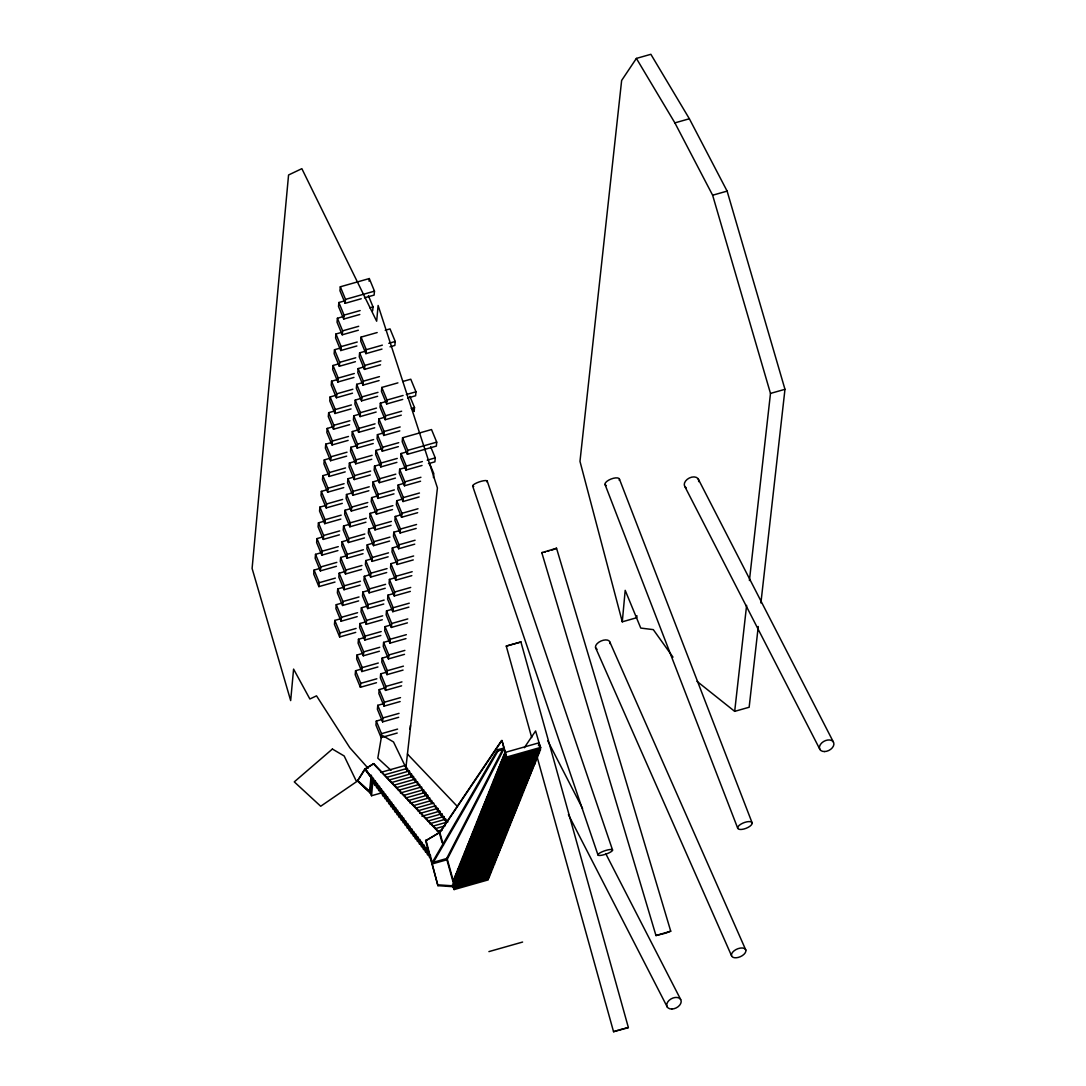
<?xml version="1.0" encoding="UTF-8"?>
<svg xmlns="http://www.w3.org/2000/svg" width="1086" height="1086" viewBox="0 0 1086 1086"><rect width="100%" height="100%" fill="white"/><g stroke="black" fill="none" stroke-linecap="round" stroke-linejoin="round"><path stroke-width="1.5" d="M320.506 568.263L314.071 570.082L313.705 574.019L318.89 586.616L334.99 582.055M321.958 552.516L315.524 554.349L315.157 558.285L320.356 570.883L336.443 566.308M323.424 536.783L316.99 538.602L316.623 542.538L321.809 555.136L337.909 550.575M324.877 521.036L318.442 522.868L318.076 526.805L323.275 539.403L339.361 534.841M324.728 505.764L319.908 507.121L319.542 511.072L324.728 523.669L340.828 519.094M327.796 489.569L321.361 491.388L320.994 495.325L326.194 507.922L342.28 503.361M329.262 473.822L322.827 475.654L322.461 479.591L327.646 492.189L343.733 487.614M330.714 458.088L324.28 459.907L323.913 463.844L329.112 476.442L345.199 471.881M332.18 442.341L325.746 444.174L325.379 448.111L330.565 460.708L346.651 456.147M333.633 426.608L327.198 428.427L326.832 432.377L332.031 444.961L348.117 440.4M335.099 410.861L328.664 412.694L328.298 416.63L333.483 429.228L349.57 424.667M336.551 395.128L330.117 396.96L329.75 400.897L334.95 413.495L351.036 408.92M338.017 379.394L331.569 381.213L331.216 385.15L336.402 397.748L352.488 393.186M339.47 363.647L333.035 365.48L332.669 369.416L337.855 382.014L353.955 377.439M340.923 347.914L334.488 349.733L334.121 353.683L339.321 366.267L355.407 361.706M340.773 332.628L335.954 333.999L335.588 337.936L340.773 350.534L356.873 345.972M343.841 316.433L337.407 318.266L337.04 322.203L342.239 334.8L358.326 330.225M345.307 300.7L338.873 302.519L338.506 306.456L343.692 319.053L359.792 314.492M364.462 297.835L374.113 295.093L374.48 291.157L369.294 278.559L340.325 286.785L339.959 290.722L345.158 303.32L361.244 298.745M318.89 586.616L319.257 582.68L314.071 570.082M320.356 570.883L320.723 566.946L315.524 554.349M321.809 555.136L322.175 551.199L316.99 538.602M323.275 539.403L323.642 535.466L318.442 522.868M324.728 523.669L325.094 519.719L319.908 507.121M326.194 507.922L326.56 503.985L321.361 491.388M327.646 492.189L328.013 488.252L322.827 475.654M329.112 476.442L329.479 472.505L324.28 459.907M330.565 460.708L330.931 456.772L325.746 444.174M332.031 444.961L332.384 441.025L327.198 428.427M333.483 429.228L333.85 425.291L328.664 412.694M334.95 413.495L335.303 409.544L330.117 396.96M336.402 397.748L336.769 393.811L331.569 381.213M337.855 382.014L338.221 378.077L333.035 365.48M339.321 366.267L339.687 362.33L334.488 349.733M340.773 350.534L341.14 346.597L335.954 333.999M342.239 334.8L342.606 330.85L337.407 318.266M343.692 319.053L344.058 315.116L338.873 302.519M345.158 303.32L345.524 299.383L340.325 286.785M341.248 618.586L334.814 620.418L334.447 624.355L339.646 636.953L355.733 632.378M342.714 602.852L336.266 604.671L335.913 608.608L341.099 621.206L357.185 616.644M344.167 587.105L337.732 588.938L337.366 592.875L342.552 605.472L358.651 600.897M344.018 571.82L339.185 573.191L338.818 577.141L344.018 589.725L360.104 585.164M347.086 555.625L340.651 557.457L340.285 561.394L345.47 573.992L361.57 569.431M348.538 539.891L342.104 541.724L341.737 545.661L346.936 558.258L363.023 553.684M350.004 524.158L343.57 525.977L343.203 529.914L348.389 542.511L364.489 537.95M351.457 508.411L345.022 510.244L344.656 514.18L349.855 526.778L365.941 522.203M352.923 492.677L346.488 494.497L346.122 498.447L351.307 511.031L367.407 506.47M352.774 477.392L347.941 478.763L347.574 482.7L352.774 495.297L368.86 490.736M355.841 461.197L349.407 463.03L349.04 466.966L354.226 479.564L370.312 474.989M357.294 445.464L350.859 447.283L350.493 451.219L355.692 463.817L371.779 459.256M358.76 429.717L352.326 431.549L351.959 435.486L357.145 448.084L373.231 443.509M360.213 413.983L353.778 415.802L353.412 419.739L358.611 432.337L374.697 427.775M361.679 398.236L355.244 400.069L354.878 404.006L360.063 416.603L376.15 412.042M361.529 382.964L356.697 384.335L356.33 388.272L361.529 400.87L377.616 396.295M364.597 366.769L358.149 368.588L357.796 372.525L362.982 385.123L379.068 380.562M366.05 351.022L359.615 352.855L359.249 356.792L364.434 369.389L380.534 364.815M377.168 332.547L361.068 337.108L360.701 341.045L365.901 353.642L381.987 349.081M369.05 281.193L369.294 278.559M339.646 636.953L339.999 633.002L334.814 620.418M341.099 621.206L341.466 617.269L336.266 604.671M342.552 605.472L342.918 601.535L337.732 588.938M344.018 589.725L344.384 585.788L339.185 573.191M345.47 573.992L345.837 570.055L340.651 557.457M346.936 558.258L347.303 554.308L342.104 541.724M348.389 542.511L348.755 538.575L343.57 525.977M349.855 526.778L350.221 522.841L345.022 510.244M351.307 511.031L351.674 507.094L346.488 494.497M352.774 495.297L353.14 491.361L347.941 478.763M354.226 479.564L354.593 475.614L349.407 463.03M355.692 463.817L356.059 459.88L350.859 447.283M357.145 448.084L357.511 444.147L352.326 431.549M358.611 432.337L358.964 428.4L353.778 415.802M360.063 416.603L360.43 412.666L355.244 400.069M361.529 400.87L361.882 396.919L356.697 384.335M362.982 385.123L363.348 381.186L358.149 368.588M364.434 369.389L364.801 365.453L359.615 352.855M365.901 353.642L366.267 349.706L361.068 337.108M372.661 310.84L373.027 306.904L368.412 295.704M360.389 669.37L355.556 670.741L355.19 674.678L360.389 687.275L376.475 682.714M363.457 653.175L357.022 655.007L356.656 658.944L361.842 671.542L377.928 666.967M364.91 637.441L358.475 639.26L358.108 643.197L363.308 655.795L379.394 651.233M366.376 621.694L359.928 623.527L359.575 627.464L364.76 640.061L380.847 635.5M367.828 605.961L361.394 607.793L361.027 611.73L366.226 624.328L382.313 619.753M369.294 590.227L362.846 592.046L362.493 595.983L367.679 608.581L383.765 604.02M369.131 574.942L364.312 576.313L363.946 580.25L369.131 592.847L385.231 588.273M372.199 558.747L365.765 560.566L365.398 564.503L370.597 577.1L386.684 572.539M373.665 543L367.231 544.833L366.864 548.769L372.05 561.367L388.15 556.806M375.118 527.267L368.683 529.086L368.317 533.036L373.516 545.634L389.602 541.059M376.584 511.533L370.15 513.352L369.783 517.289L374.969 529.887L391.069 525.325M378.037 495.786L371.602 497.619L371.236 501.556L376.435 514.153L392.521 509.578M379.503 480.053L373.068 481.872L372.702 485.809L377.887 498.406L393.987 493.845M380.955 464.306L374.521 466.138L374.154 470.075L379.353 482.673L395.44 478.098M382.421 448.572L375.987 450.391L375.62 454.342L380.806 466.926L396.892 462.365M383.874 432.825L377.439 434.658L377.073 438.595L382.272 451.192L398.358 446.631M385.34 417.092L378.905 418.925L378.539 422.861L383.725 435.459L399.811 430.884M386.792 401.358L380.358 403.177L379.991 407.114L385.191 419.712L401.277 415.151M397.91 382.869L381.81 387.444L381.457 391.381L386.643 403.978L402.73 399.404M360.389 687.275L360.756 683.338L355.556 670.741M361.842 671.542L362.208 667.605L357.022 655.007M363.308 655.795L363.661 651.858L358.475 639.26M364.76 640.061L365.127 636.125L359.928 623.527M366.226 624.328L366.579 620.377L361.394 607.793M367.679 608.581L368.045 604.644L362.846 592.046M369.131 592.847L369.498 588.911L364.312 576.313M370.597 577.1L370.964 573.164L365.765 560.566M372.05 561.367L372.417 557.43L367.231 544.833M373.516 545.634L373.883 541.683L368.683 529.086M374.969 529.887L375.335 525.95L370.15 513.352M376.435 514.153L376.801 510.216L371.602 497.619M377.887 498.406L378.254 494.469L373.068 481.872M379.353 482.673L379.72 478.736L374.521 466.138M380.806 466.926L381.172 462.989L375.987 450.391M382.272 451.192L382.639 447.256L377.439 434.658M383.725 435.459L384.091 431.509L378.905 418.925M385.191 419.712L385.544 415.775L380.358 403.177M386.643 403.978L387.01 400.042L381.81 387.444M385.204 330.266L390.037 328.895L395.223 341.493L394.856 345.429L390.037 346.801M370.027 792.685L371.643 778.377L365.263 768.997L372.226 778.214L370.611 792.522L357.47 780.63L370.299 792.889L357.43 781.024L364.679 769.159L373.774 763.621L439.735 832.84L501.922 740.503L506.741 757.01L454.518 886.746M381.132 719.706L376.299 721.077L375.932 725.014L381.132 737.611L397.218 733.036M384.2 703.511L377.765 705.33L377.399 709.267L382.584 721.864L398.684 717.303M385.652 687.764L379.218 689.596L378.851 693.533L384.05 706.131L400.137 701.556M387.118 672.03L380.684 673.849L380.317 677.8L385.503 690.384L401.589 685.823M388.571 656.283L382.136 658.116L381.77 662.053L386.969 674.65L403.055 670.089M390.037 640.55L383.602 642.383L383.236 646.319L388.421 658.917L404.508 654.342M391.489 624.817L385.055 626.636L384.688 630.572L389.888 643.17L405.974 638.609M392.956 609.07L386.507 610.902L386.154 614.839L391.34 627.436L407.426 622.862M394.408 593.336L387.974 595.155L387.607 599.105L392.793 611.689L408.893 607.128M395.874 577.589L389.426 579.422L389.073 583.358L394.259 595.956L410.345 591.395M397.327 561.856L390.892 563.688L390.526 567.625L395.711 580.223L411.811 575.648M398.779 546.122L392.345 547.941L391.978 551.878L397.177 564.476L413.264 559.914M400.245 530.375L393.811 532.208L393.444 536.145L398.63 548.742L414.73 544.167M401.698 514.642L395.263 516.461L394.897 520.411L400.096 532.995L416.182 528.434M403.164 498.895L396.729 500.727L396.363 504.664L401.548 517.262L417.648 512.701M404.616 483.161L398.182 484.994L397.815 488.931L403.015 501.528L419.101 496.954M406.083 467.428L399.648 469.247L399.281 473.184L404.467 485.781L420.567 481.22M405.933 452.143L401.101 453.514L400.734 457.45L405.933 470.048L422.02 465.473M402.567 437.767L402.2 441.703L407.386 454.301L436.355 446.088L436.721 442.151L431.522 429.554L402.567 437.767L407.752 450.364L407.386 454.301M382.883 792.522L371.521 795.739L373.204 778.051L375.064 782.572M381.132 737.611L381.498 733.674L376.299 721.077M382.584 721.864L382.951 717.927L377.765 705.33M384.05 706.131L384.417 702.194L379.218 689.596M385.503 690.384L385.869 686.447L380.684 673.849M386.969 674.65L387.335 670.714L382.136 658.116M388.421 658.917L388.788 654.967L383.602 642.383M389.888 643.17L390.241 639.233L385.055 626.636M391.34 627.436L391.707 623.5L386.507 610.902M392.793 611.689L393.159 607.753L387.974 595.155M394.259 595.956L394.625 592.019L389.426 579.422M395.711 580.223L396.078 576.272L390.892 563.688M397.177 564.476L397.544 560.539L392.345 547.941M398.63 548.742L398.996 544.805L393.811 532.208M400.096 532.995L400.462 529.058L395.263 516.461M401.548 517.262L401.915 513.325L396.729 500.727M403.015 501.528L403.381 497.578L398.182 484.994M404.467 485.781L404.834 481.845L399.648 469.247M405.933 470.048L406.3 466.111L401.101 453.514M409.897 396.363L414.513 407.562L414.146 411.499L412.992 408.703M402.73 381.512L410.779 379.218L415.965 391.815L415.612 395.752L407.562 398.046M410.087 729.385L410.454 725.448M433.436 477.568L433.803 473.632L429.757 463.831M430.64 446.685L435.255 457.885L434.889 461.821L428.454 463.654M407.019 771.196L407.291 768.372L384.566 774.82M409.069 773.802L409.327 770.979L386.602 777.427M411.092 776.558L411.35 773.734L388.625 780.182M423.241 792.59L423.499 789.766L404.019 795.291M425.278 795.183L425.549 792.359L406.069 797.884M427.3 797.938L427.572 795.115L408.092 800.64M429.934 854.763L429.676 857.587L427.803 853.067M437.495 811.188L437.753 808.364L419.902 813.428M439.504 814.011L439.776 811.188L421.925 816.251M441.554 816.618L441.812 813.794L425.59 818.396M443.577 819.373L443.835 816.536L427.612 821.152M453.636 881.56L453.894 878.737L456.201 884.33L490.288 874.651L490.546 871.827L456.459 881.506L456.201 884.33M454.342 879.809L454.6 876.986L456.921 882.565L490.994 872.886L491.266 870.062L457.179 879.741L456.921 882.565M501.922 740.503L506.334 757.132L454.111 886.868L488.442 877.081L488.171 879.904L454.097 889.57L454.735 885.959L447.052 858.347M455.048 878.045L455.319 875.221L457.613 880.814L491.7 871.135L491.958 868.311L457.885 877.99L457.613 880.814M455.753 876.293L456.025 873.47L458.333 879.049L492.406 869.384L492.677 866.56L458.591 876.226L458.333 879.049M454.79 887.832L455.061 884.995L489.134 875.33L488.876 878.153L454.79 887.832L453.106 883.732M455.496 886.081L455.767 883.257L489.84 873.578L489.582 876.402L455.496 886.081L453.201 880.488M456.459 874.542L456.731 871.705L459.025 877.312L493.112 867.633L493.37 864.809L459.297 874.474L459.025 877.312M457.165 872.791L457.437 869.967L459.731 875.56L493.818 865.881L494.076 863.058L460.002 872.723L459.731 875.56M457.871 871.04L458.129 868.203L460.437 873.796L494.524 864.13L494.782 861.307L460.708 870.972L460.437 873.796M458.577 869.289L458.835 866.452L461.143 872.058L495.23 862.379L495.487 859.555L461.401 869.221L461.143 872.058M459.283 867.538L459.541 864.714L461.849 870.307L495.935 860.628L496.193 857.804L462.107 867.47L461.849 870.307M459.989 865.786L460.247 862.963L462.555 868.556L496.641 858.877L496.899 856.053L462.812 865.718L462.555 868.556M460.695 864.035L460.953 861.198L463.26 866.791L497.347 857.125L497.605 854.302L463.518 863.967L463.26 866.791M461.401 862.284L461.659 859.447L463.966 865.04L498.053 855.374L498.311 852.551L464.224 862.216L463.966 865.04M462.107 860.533L462.365 857.696L464.672 863.289L498.759 853.61L499.017 850.786L464.93 860.465L464.672 863.289M462.812 858.768L463.07 855.944L465.378 861.524L499.465 851.858L499.723 849.035L465.65 858.7L465.378 861.524M463.518 857.003L463.776 854.18L466.098 859.773L500.171 850.094L500.442 847.27L466.356 856.935L466.098 859.773M464.224 855.252L464.496 852.429L466.79 858.021L500.877 848.342L501.135 845.519L467.061 855.198L466.79 858.021M464.93 853.501L465.188 850.677L467.496 856.27L501.583 846.605L501.841 843.768L467.754 853.447L467.496 856.27M465.636 851.75L465.894 848.926L468.202 854.519L502.289 844.854L502.546 842.03L468.46 851.695L468.202 854.519M466.342 849.999L466.6 847.175L468.908 852.768L502.994 843.103L503.252 840.279L469.166 849.944L468.908 852.768M467.048 848.247L467.306 845.424L469.614 851.003L503.7 841.338L503.958 838.514L469.885 848.18L469.614 851.003M467.754 846.483L468.012 843.659L470.333 849.225L504.42 839.559L504.678 836.736L470.591 846.401L470.333 849.225M468.473 844.704L468.731 841.881L471.039 847.487L505.112 837.822L505.384 834.985L471.297 844.664L471.039 847.487M469.166 842.967L469.437 840.143L471.731 845.75L505.818 836.071L506.076 833.247L472.003 842.926L471.731 845.75M469.871 841.229L470.129 838.406L472.437 843.998L506.524 834.333L506.782 831.496L472.695 841.175L472.437 843.998M470.577 839.478L470.835 836.654L473.143 842.261L507.23 832.582L507.488 829.758L473.401 839.424L473.143 842.261M471.283 837.74L471.541 834.917L473.849 840.496L507.936 830.831L508.194 828.007L474.107 837.673L473.849 840.496M471.989 835.976L472.247 833.152L474.555 838.745L508.628 829.08L508.9 826.256L474.813 835.921L474.555 838.745M472.695 834.224L472.953 831.401L475.261 836.994L509.334 827.328L509.605 824.505L475.519 834.17L475.261 836.994M473.387 832.487L473.659 829.65L475.967 835.243L510.04 825.577L510.311 822.74L476.225 832.419L475.967 835.243M474.093 830.722L474.365 827.899L476.673 833.491L510.746 823.812L511.017 820.989L476.93 830.668L476.673 833.491M474.813 828.971L475.071 826.147L477.378 831.74L511.452 822.061L511.723 819.238L477.636 828.917L477.378 831.74M475.505 827.22L475.777 824.396L478.084 829.989L512.158 820.31L512.429 817.486L478.342 827.165L478.084 829.989M476.211 825.469L476.482 822.645L478.777 828.238L512.864 818.559L513.135 815.735L479.048 825.414L478.777 828.238M476.917 823.717L477.188 820.894L479.483 826.487L513.569 816.808L513.827 813.984L479.754 823.663L479.483 826.487M477.623 821.966L477.881 819.143L480.188 824.736L514.275 815.057L514.533 812.233L480.46 821.912L480.188 824.736M478.329 820.215L478.587 817.391L480.894 822.984L514.981 813.305L515.239 810.482L481.166 820.161L480.894 822.984M479.035 818.464L479.293 815.64L481.6 821.233L515.687 811.554L515.945 808.731L481.858 818.41L481.6 821.233M479.74 816.713L479.998 813.889L482.306 819.482L516.393 809.803L516.651 806.979L482.564 816.658L482.306 819.482M480.446 814.962L480.704 812.138L483.012 817.717L517.099 808.052L517.357 805.228L483.284 814.894L483.012 817.717M481.152 813.197L481.41 810.373L483.718 815.966L517.805 806.287L518.063 803.464L483.989 813.129L483.718 815.966M481.858 811.446L482.13 808.622L484.437 814.201L518.511 804.522L518.782 801.699L484.695 811.378L484.437 814.201M482.564 809.681L482.836 806.857L485.13 812.45L519.217 802.785L519.475 799.961L485.401 809.627L485.13 812.45M483.27 807.93L483.541 805.106L485.836 810.713L519.923 801.034L520.18 798.21L486.107 807.875L485.836 810.713M483.976 806.192L484.234 803.368L486.542 808.961L520.628 799.282L520.886 796.459L486.8 806.138L486.542 808.961M484.682 804.441L484.94 801.617L487.247 807.21L521.334 797.531L521.592 794.708L487.505 804.387L487.247 807.21M485.388 802.69L485.646 799.866L487.953 805.445L522.04 795.767L522.298 792.943L488.225 802.608L487.953 805.445M486.094 800.925L486.365 798.101L488.659 803.681L522.746 794.015L523.004 791.192L488.931 800.857L488.659 803.681M486.8 799.174L487.071 796.337L489.365 801.943L523.452 792.278L523.71 789.441L489.623 799.12L489.365 801.943M487.505 797.423L487.763 794.599L490.071 800.206L524.144 790.527L524.416 787.703L490.329 797.382L490.071 800.206M488.211 795.685L488.469 792.861L490.777 798.454L524.85 788.789L525.122 785.952L491.035 795.631L490.777 798.454M488.904 793.934L489.175 791.11L491.469 796.717L525.556 787.038L525.814 784.214L491.741 793.88L491.469 796.717M489.61 792.196L489.867 789.373L492.175 794.952L526.262 785.287L526.52 782.463L492.447 792.128L492.175 794.952M490.315 790.432L490.573 787.608L492.881 793.201L526.968 783.535L527.226 780.712L493.153 790.377L492.881 793.201M491.021 788.68L491.279 785.857L493.587 791.45L527.674 781.784L527.932 778.961L493.845 788.626L493.587 791.45M491.727 786.943L491.985 784.106L494.293 789.698L528.38 780.033L528.638 777.209L494.551 786.875L494.293 789.698M492.433 785.178L492.691 782.354L494.999 787.947L529.086 778.268L529.344 775.445L495.27 785.124L494.999 787.947M493.139 783.427L493.397 780.603L495.705 786.196L529.792 776.531L530.049 773.694L495.963 783.373L495.705 786.196M493.845 781.676L494.103 778.852L496.411 784.445L530.497 774.766L530.755 771.942L496.669 781.621L496.411 784.445M494.551 779.924L494.809 777.101L497.116 782.694L531.203 773.015L531.461 770.191L497.374 779.87L497.116 782.694M495.257 778.173L495.515 775.35L497.822 780.943L531.909 771.264L532.167 768.44L498.08 778.119L497.822 780.943M495.963 776.422L496.221 773.599L498.528 779.191L532.615 769.526L532.873 766.689L498.786 776.368L498.528 779.191M496.669 774.671L496.926 771.847L499.234 777.44L533.307 767.761L533.579 764.938L499.492 774.617L499.234 777.44M497.374 772.92L497.632 770.096L499.94 775.689L534.013 766.01L534.285 763.187L500.198 772.865L499.94 775.689M498.08 771.169L498.338 768.345L500.646 773.938L534.719 764.259L534.991 761.435L500.904 771.114L500.646 773.938M498.773 769.417L499.044 766.594L501.352 772.173L535.425 762.508L535.697 759.684L501.61 769.35L501.352 772.173M499.492 767.666L499.75 764.829L501.61 769.35M500.904 764.137L501.162 761.313L503.47 766.906L537.556 757.241L537.814 754.417L503.728 764.082L503.47 766.906M501.61 762.399L501.868 759.562L504.175 765.168L538.262 755.489L538.52 752.666L504.433 762.331L504.175 765.168M502.316 760.648L502.574 757.824L504.881 763.417L538.955 753.738L539.226 750.915L505.139 760.594L504.881 763.417M503.008 758.897L503.28 756.073L505.587 761.666L539.661 751.987L539.932 749.164L505.845 758.842L505.587 761.666M502.058 770.422L502.316 767.585L536.403 757.919L536.145 760.743L502.058 770.422L500.198 765.902L500.456 763.078L502.764 768.657L536.851 758.978L537.108 756.155L503.022 765.834L502.764 768.657M503.714 757.146L503.985 754.322L505.845 758.842M504.691 752.557L504.433 755.381L506.293 759.901L540.38 750.222L540.638 747.399L538.778 742.878L504.691 752.557L506.551 757.078L506.293 759.901M538.507 745.702L538.778 742.878M636.939 615.735L636.763 617.703L622.278 621.816L625.197 590.336L640.754 628.075L653.31 629.636L672.994 657.152M405.77 768.874L437.427 487.94L378.118 305.478L376.652 321.212L301.854 168.669L288.564 174.982L252.101 568.453L290.668 700.592L293.587 669.112L309.877 698.99L316.515 695.841L349.828 747.725L368.168 768.318M758.259 626.5L749.15 707.244L734.679 711.357L746.611 605.377M749.408 580.535L770.49 393.417L712.633 195.222L674.881 122.881L636.382 58.413L650.867 54.3L689.366 118.768L727.118 191.109L784.974 389.317L760.906 602.947M381.743 735.046L377.806 758.164L391.014 770.341M446.685 859.04L454.41 886.787L437.93 885.674L425.617 840.795L439.803 832.351L443.427 845.356M437.93 885.674L425.943 839.98M488.198 877.189L540.421 747.467L535.602 730.946L524.294 747.738M446.645 858.537L503.307 748.254L497.673 749.707L432.174 862.637L446.645 858.537L446.984 859.745L432.5 863.859L498.012 750.928L503.632 749.476L503.307 748.254M446.984 859.745L503.632 749.476M357.43 781.024L365.263 768.997M636.382 58.413L621.64 80.459L579.978 461.36L622.278 621.816M373.367 763.743L439.328 832.962L501.515 740.611M425.617 840.795L439.803 832.351M541.86 552.652L556.534 548.226L670.727 931.191L665.732 933.132L655.971 935.548L541.778 552.584L542.688 552.57M556.534 548.226L554.715 549.082M655.971 935.548L670.727 931.191M531.719 737.584L506.266 646.089L520.913 641.962L628.373 1027.56L627.545 1027.885L613.549 1031.7L537.176 757.2M613.549 1031.7L618.11 1030.247M628.319 1027.614L627.219 1027.79M373.774 763.621L365.154 769.064L429.133 853.324M553.779 549.421L551.539 550.168M547.724 551.321L549 550.941M674.881 122.881L689.366 118.768M345.524 299.383L374.48 291.157M712.633 195.222L727.118 191.109M344.058 315.116L360.145 310.555M369.81 307.813L373.027 306.904M342.606 330.85L358.692 326.289M341.14 346.597L357.24 342.022M366.267 349.706L382.353 345.144M388.788 343.312L395.223 341.493M339.687 362.33L355.774 357.769M364.801 365.453L380.901 360.878M338.221 378.077L354.321 373.503M363.348 381.186L379.435 376.625M336.769 393.811L352.855 389.25M361.882 396.919L377.982 392.358M335.303 409.544L351.402 404.983M387.01 400.042L403.096 395.467M406.313 394.557L415.965 391.815M360.43 412.666L376.516 408.092M333.85 425.291L349.936 420.73M385.544 415.775L401.644 411.214M411.295 408.472L414.513 407.562M358.964 428.4L375.064 423.839M332.384 441.025L348.484 436.463M384.091 431.509L400.177 426.947M357.511 444.147L373.598 439.572M330.931 456.772L347.018 452.197M382.639 447.256L398.725 442.694M356.059 459.88L372.145 455.319M329.479 472.505L345.565 467.944M407.752 450.364L436.721 442.151M381.172 462.989L397.259 458.428M354.593 475.614L370.679 471.052M328.013 488.252L344.099 483.677M406.3 466.111L422.386 461.536M427.205 460.165L435.255 457.885M379.72 478.736L395.806 474.161M353.14 491.361L369.226 486.786M326.56 503.985L342.647 499.424M404.834 481.845L420.92 477.283M378.254 494.469L394.34 489.908M351.674 507.094L367.76 502.533M325.094 519.719L341.18 515.158M403.381 497.578L419.467 493.017M770.49 393.417L784.974 389.317M376.801 510.216L392.888 505.642M350.221 522.841L366.308 518.266M323.642 535.466L339.728 530.891M401.915 513.325L418.001 508.75M375.335 525.95L391.422 521.389M348.755 538.575L364.842 534.013M322.175 551.199L338.275 546.638M400.462 529.058L416.549 524.497M373.883 541.683L389.969 537.122M347.303 554.308L363.389 549.747M320.723 566.946L336.809 562.372M398.996 544.805L415.096 540.231M372.417 557.43L388.516 552.855M345.837 570.055L361.937 565.48M319.257 582.68L335.357 578.119M397.544 560.539L413.63 555.978M370.964 573.164L387.05 568.602M344.384 585.788L360.471 581.227M396.078 576.272L412.178 571.711M369.498 588.911L385.598 584.336M342.918 601.535L359.018 596.961M394.625 592.019L410.712 587.445M368.045 604.644L384.132 600.083M341.466 617.269L357.552 612.708M393.159 607.753L409.259 603.192M366.579 620.377L382.679 615.816M339.999 633.002L356.099 628.441M391.707 623.5L407.793 618.925M365.127 636.125L381.213 631.55M390.241 639.233L406.34 634.672M363.661 651.858L379.761 647.297M388.788 654.967L404.874 650.405M362.208 667.605L378.295 663.03M387.335 670.714L403.422 666.152M360.756 683.338L376.842 678.777M385.869 686.447L401.956 681.886M384.417 702.194L400.503 697.619M382.951 717.927L399.037 713.366M381.498 733.674L397.585 729.1M380.887 772.35L405.241 765.44L407.101 769.96M392.29 782.327L413.399 776.327L415.259 780.848M394.327 785.069L415.422 779.083L417.282 783.603M396.363 787.676L417.458 781.689L419.332 786.21M506.334 757.132L540.638 747.399M398.399 790.35L419.495 784.363L421.354 788.884M400.435 792.956L421.544 786.97L423.404 791.49M410.128 803.246L429.608 797.721L431.468 802.242M413.78 805.54L431.631 800.477L432.88 803.491M415.829 808.147L433.681 803.07L435.54 807.59M417.852 810.821L435.717 805.758L437.577 810.278M429.649 823.745L445.884 819.143L447.12 822.156M433.3 826.039L447.907 821.898M435.337 828.645L445.084 825.889M437.373 831.319L442.246 829.948M488.917 951.607L522.597 942.051M619.346 1029.895L623.188 1028.836M624.382 1028.51L626.418 1027.98M544.303 552.217L545.335 551.96M521.076 641.948L506.266 646.089M438.255 884.846L454.735 885.959M383.046 735.819L393.526 741.982L405.906 767.666M697.022 681.356L734.679 711.357M358.013 780.861L370.611 792.522M407.44 754.064L457.206 806.287M408.838 772.757L415.965 782.124M422.074 790.16L432.242 803.545M439.368 812.925L446.482 822.292M364.747 769.187L430.762 856.107M698.203 478.926L833.356 741.955M684.818 486.501L819.971 749.53M547.819 740.91L582.571 808.554M605.744 853.65L680.65 999.446M568.412 814.622L667.266 1007.021M609.843 642.016L745.824 950.087A7.697 4.168 -23.8 0 1 736.064 957.784A7.697 4.168 -23.8 0 1 734.122 950.779A7.697 4.168 -23.8 0 1 745.824 950.087M595.535 647.623L731.516 955.68M533.484 761.245L534.719 764.259M493.288 861.117L494.524 864.13M443.835 816.536L445.708 821.057M441.812 813.794L443.061 816.794M439.776 811.188L441.635 815.708M437.753 808.364L439.613 812.871M427.572 795.115L428.807 798.129M425.549 792.359L426.784 795.373M423.499 789.766L424.748 792.766M411.35 773.734L412.599 776.748M409.327 770.979L411.187 775.499M407.291 768.372L408.526 771.386M452.224 885.063L454.097 889.57M429.309 853.257L428.074 850.243L427.626 854.981L425.766 850.46M429.839 855.822L431.699 860.343M427.884 852.157L426.024 847.637L425.603 852.225L423.744 847.718M425.861 849.401L424.002 844.881L423.567 849.632L421.694 845.112M423.825 846.795L421.965 842.288L421.544 846.795L419.685 842.288M421.802 843.971L419.943 839.451L419.495 844.202L417.635 839.682M419.766 841.365L417.906 836.858L417.472 841.514L415.599 836.994M417.73 838.691L415.87 834.17L415.422 838.921L413.562 834.401M415.694 836.084L413.82 831.564L413.399 836.166L411.54 831.645M413.657 833.342L411.798 828.822L411.363 833.559L409.49 829.039M411.621 830.736L409.761 826.215L409.327 830.804L407.467 826.283M409.598 827.98L407.725 823.459L407.291 828.197L405.431 823.69M407.549 825.374L405.689 820.853L405.268 825.374L403.408 820.853M405.526 822.55L403.666 818.029L403.232 822.767L401.372 818.247M403.49 819.944L401.63 815.423L401.196 820.093L399.336 815.572M401.453 817.269L399.594 812.749L399.159 817.486L397.286 812.966M399.417 814.663L397.557 810.142L397.123 814.731L395.263 810.224M397.395 811.907L395.521 807.387L395.087 812.138L393.227 807.617M395.345 809.301L393.485 804.794L393.064 809.382L391.204 804.862M393.322 806.559L391.462 802.038L391.014 806.776L389.155 802.255M391.286 803.952L389.412 799.432L389.06 803.993L387.2 799.472M389.317 801.169L387.458 796.649L387.01 801.387L385.15 796.866M387.281 798.563L385.408 794.042L384.987 798.712L383.114 794.192M385.245 795.875L383.385 791.368L382.937 796.106L381.077 791.585M383.195 793.282L381.335 788.762L380.915 793.35L379.055 788.83M381.172 790.527L379.313 786.006L378.865 790.744L377.005 786.223M379.136 787.92L377.276 783.4L376.842 787.988L374.982 783.481M377.113 785.164L375.24 780.644L374.806 785.395L372.946 780.875M373.014 779.639L371.154 775.119L369.661 791.219L371.521 795.739M619.468 479.197L752.15 822.93A7.697 3.014 -21.1 0 1 741.874 829.405A7.697 3.014 -21.1 0 1 740.706 824.274A7.697 3.014 -21.1 0 1 752.15 822.93M605.011 484.424L737.679 828.143M487.234 481.125L612.572 850.08A7.697 1.765 -18.8 0 1 601.82 855.225A7.697 1.765 -18.8 0 1 601.4 852.13A7.697 1.765 -18.8 0 1 612.572 850.08M472.614 485.931L597.952 854.886M439.409 832.935L442.138 842.722M497.673 749.707L498.012 750.928M606.314 485.551A7.697 3.014 -21.1 0 1 610.929 479.075A7.697 3.014 -21.1 0 1 619.264 480.365M473.727 486.501A7.697 1.778 -18.8 0 1 479.048 481.967A7.697 1.778 -18.8 0 1 486.881 481.885M686.162 487.777A7.697 5.186 -27.2 0 1 689.325 478.003A7.697 5.186 -27.2 0 1 698.692 481.627M597.056 649.265A7.697 4.168 -23.8 0 1 600.952 641.039A7.697 4.168 -23.8 0 1 609.803 643.577M332.397 749.041L294.279 781.879L320.709 806.246L356.561 781.676L344.167 755.978L332.397 749.041M671.786 1009.03A7.697 5.186 -27.2 0 0 681.031 1000.26A7.697 5.186 -27.2 0 0 669.057 1000.396A7.697 5.186 -27.2 0 0 671.786 1009.03M824.478 751.553A7.697 5.186 -27.2 0 0 833.736 742.783A7.697 5.186 -27.2 0 0 821.763 742.905A7.697 5.186 -27.2 0 0 824.478 751.553"/></g></svg>
